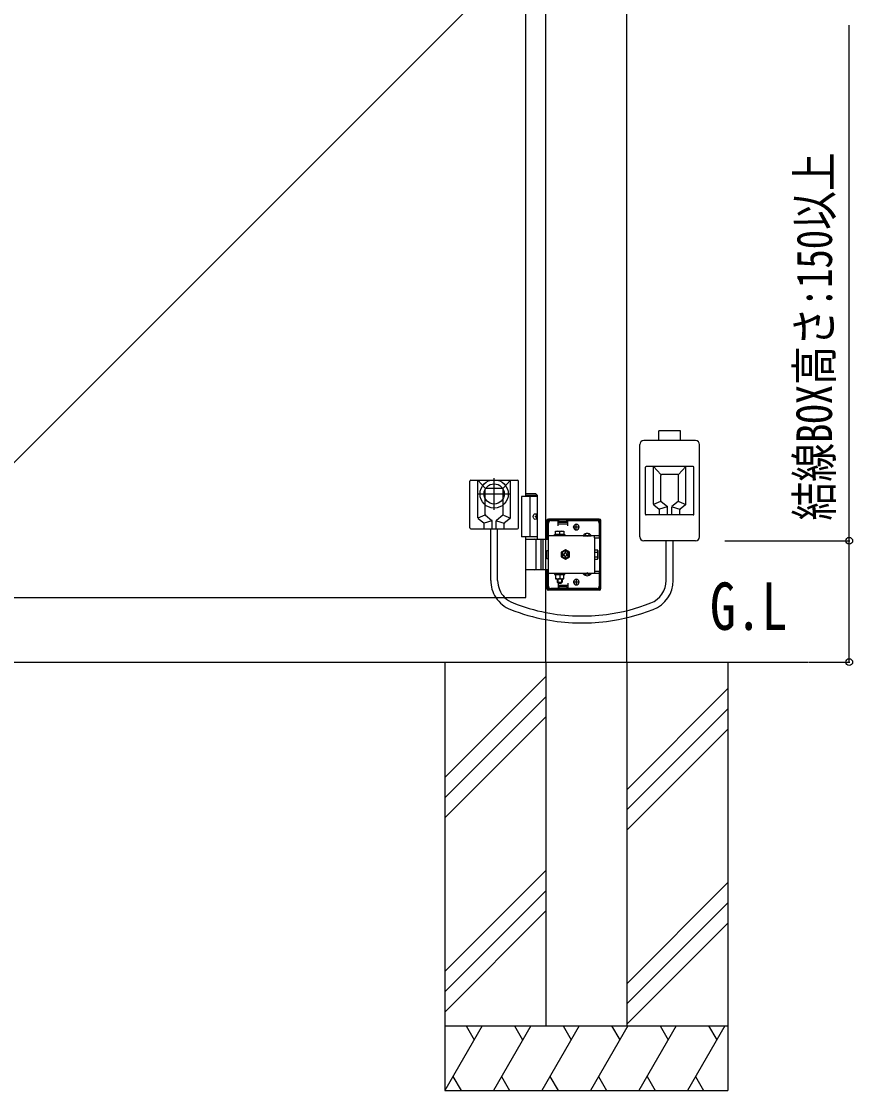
# Model space of a CAD drawing. Units: millimetres, scale not verified. Extents: x -4205 to 4205, y -2970 to 2970.
# Drawn here: x 26 to 1054, y -680 to 643 of the extents above; entities that cross this region are included whole.
import ezdxf
from ezdxf.enums import TextEntityAlignment as Align

# ---------------------------------------------------------------- set-up
doc = ezdxf.new("R2010")
doc.units = ezdxf.units.MM
doc.header["$LTSCALE"] = 12
for name, color, linetype in [('0-2_USER1', 3, 'Continuous'), ('0-4_YKK_A1', 4, 'Continuous'), ('0-5_YKK_D', 6, 'Continuous')]:
    doc.layers.add(name, color=color, linetype=linetype)
doc.styles.add('ＭＳ ゴシック', font='')
doc.styles.get('ＭＳ ゴシック').set_extended_font_data('MS Gothic')

msp = doc.modelspace()

# ---------------------------------------------------------------- linework, layer by layer
at = {"layer": '0-4_YKK_A1'}
for p, q in [((675.02, -149.94), (675.02, 1546.56)), ((775.02, -149.94), (775.02, 1546.56)), ((650.02, 55.06), (650.02, 1405.06)), ((841.52, 136.31), (814.52, 136.31)), ((814.52, 124.06), (814.52, 136.31)), ((841.52, 124.06), (841.52, 136.31)), ((791.02, 5.06), (791.02, 119.06)), ((860.02, 124.06), (796.02, 124.06)), ((865.02, 5.06), (865.02, 119.06)), ((798.02, 33.06), (798.02, 91.06)), ((857.02, 92.06), (799.02, 92.06)), ((817.02, 82.06), (808.02, 92.06)), ((808.02, 45.54), (808.02, 92.06)), ((817.02, 49.53), (817.02, 81.06)), ((838.02, 82.06), (818.02, 82.06)), ((839.02, 82.06), (848.02, 92.06)), ((839.02, 49.53), (839.02, 81.06)), ((848.02, 45.54), (848.02, 92.06)), ((858.02, 33.06), (858.02, 91.06)), ((581.02, 16.06), (581.02, 74.06)), ((582.02, 75.06), (640.02, 75.06)), ((600.02, 65.06), (591.02, 75.06)), ((591.02, 28.54), (591.02, 75.06)), ((611.02, 38.56), (611.02, 77.56)), ((622.02, 65.06), (631.02, 75.06)), ((631.02, 28.54), (631.02, 75.06)), ((641.02, 16.06), (641.02, 74.06)), ((591.52, 58.06), (630.52, 58.06)), ((600.02, 32.53), (600.02, 64.06)), ((601.02, 65.06), (621.02, 65.06)), ((622.02, 32.53), (622.02, 64.06)), ((662.52, 58.06), (650.02, 58.06)), ((664.52, 56.06), (650.02, 56.06)), ((655.02, 55.06), (655.02, 5.06)), ((662.52, 58.06), (664.52, 56.06)), ((664.52, 2.06), (664.52, 56.06)), ((816.59, 48.87), (808.02, 45.06)), ((808.4, 44.76), (815.14, 39.36)), ((825.12, 41.94), (815.52, 39.06)), ((817.38, 48.76), (825.16, 42.36)), ((825.52, 32.06), (825.52, 41.59)), ((830.52, 32.06), (830.52, 41.59)), ((838.66, 48.76), (830.88, 42.36)), ((830.93, 41.94), (840.52, 39.06)), ((839.49, 48.85), (848.02, 45.06)), ((847.64, 44.76), (840.9, 39.36)), ((599.55, 31.85), (591.02, 28.06)), ((591.4, 27.76), (598.14, 22.36)), ((600.38, 31.76), (608.16, 25.36)), ((621.66, 31.76), (613.88, 25.36)), ((622.45, 31.87), (631.02, 28.06)), ((630.64, 27.76), (623.9, 22.36)), ((662.21, 30.48), (662.8, 30.48)), ((662.21, 29.64), (662.8, 29.64)), ((663.22, 32.16), (663.82, 32.16)), ((663.22, 27.96), (663.82, 27.96)), ((741.02, 27.06), (678.02, 27.06)), ((678.52, 25.56), (678.52, 27.06)), ((686.52, 25.56), (686.52, 27.06)), ((857.02, 32.06), (799.02, 32.06)), ((815.52, 32.06), (815.52, 38.58)), ((840.52, 32.06), (840.52, 38.58)), ((582.02, 15.06), (640.02, 15.06)), ((608.11, 24.94), (598.52, 22.06)), ((598.52, 15.06), (598.52, 21.58)), ((606.72, -48.88), (606.72, 15.06)), ((608.52, 15.06), (608.52, 24.59)), ((613.52, 15.06), (613.52, 24.59)), ((613.92, 24.94), (623.52, 22.06)), ((615.32, -48.88), (615.32, 15.06)), ((623.52, 15.06), (623.52, 21.58)), ((676.02, 2.06), (676.02, 25.06)), ((677.52, 2.06), (677.52, 25.06)), ((741.02, 25.56), (678.02, 25.56)), ((678.02, -55.94), (678.02, 22.06)), ((681.02, 25.06), (690.02, 25.06)), ((690.02, 18.56), (690.02, 25.06)), ((690.02, 24.06), (702.02, 24.06)), ((690.02, 21.06), (702.02, 21.06)), ((691.02, 22.56), (691.02, 25.56)), ((701.02, 22.56), (691.02, 22.56)), ((701.02, 22.56), (701.02, 25.56)), ((702.02, 18.56), (702.02, 25.06)), ((702.02, 25.06), (738.02, 25.06)), ((716.52, 17.06), (708.52, 17.06)), ((709.27, 16.81), (709.27, 17.31)), ((712.52, 13.06), (712.52, 21.06)), ((715.77, 16.81), (715.77, 17.31)), ((741.02, 22.06), (741.02, 3.76)), ((741.52, -58.94), (741.52, 25.06)), ((743.02, -58.94), (743.02, 25.06)), ((664.52, 5.06), (645.02, 5.06)), ((650.02, 2.06), (675.02, 2.06)), ((662.83, -34.44), (662.83, 0.56)), ((668.52, 2.06), (668.52, -35.94)), ((671.02, 2.06), (671.02, -35.94)), ((675.02, 2.06), (678.02, 2.06)), ((677.52, 3.76), (676.02, 3.76)), ((741.02, 6.26), (678.02, 6.26)), ((685.77, 7.86), (698.27, 7.86)), ((685.77, 6.26), (685.77, 7.86)), ((698.27, 6.26), (685.77, 6.26)), ((687.02, 11.86), (697.02, 11.86)), ((687.02, 7.86), (687.02, 11.86)), ((697.02, 7.86), (687.02, 7.86)), ((692.02, 7.86), (692.02, 11.42)), ((697.02, 11.86), (697.02, 7.86)), ((698.27, 7.86), (698.27, 6.26)), ((721.27, 6.77), (730.77, 6.77)), ((721.27, 6.77), (721.27, 6.26)), ((721.27, 6.26), (730.77, 6.26)), ((723.67, 8.76), (724.87, 6.29)), ((724.87, 6.29), (726.02, 5.68)), ((727.16, 6.29), (726.02, 5.68)), ((728.37, 8.76), (727.16, 6.29)), ((730.77, 6.77), (730.77, 6.26)), ((735.02, 3.76), (735.02, 6.26)), ((735.02, 3.76), (741.02, 3.76)), ((735.02, 3.76), (735.02, -37.64)), ((860.02, 0.06), (796.02, 0.06)), ((823.72, -48.88), (823.72, 0.06)), ((832.32, -48.88), (832.32, 0.06)), ((699.02, -11.17), (694.02, -14.06)), ((704.02, -14.06), (699.02, -11.17)), ((735.32, -13.04), (735.02, -13.04)), ((735.32, -11.17), (738.87, -11.17)), ((735.32, -22.72), (735.32, -11.17)), ((735.32, -20.84), (735.32, -13.04)), ((739.32, -11.94), (738.87, -11.17)), ((739.32, -11.94), (739.32, -21.94)), ((694.02, -14.06), (694.02, -19.83)), ((694.02, -19.83), (699.02, -22.72)), ((695.87, -17.54), (697.11, -17.54)), ((698.42, -13.79), (698.42, -15.03)), ((699.62, -13.79), (698.42, -13.79)), ((698.42, -18.85), (698.42, -20.09)), ((699.02, -22.72), (704.02, -19.83)), ((699.62, -15.03), (699.62, -13.79)), ((702.17, -16.34), (700.93, -16.34)), ((700.93, -17.54), (702.17, -17.54)), ((702.17, -17.54), (702.17, -16.34)), ((704.02, -19.83), (704.02, -14.06)), ((735.32, -20.84), (735.02, -20.84)), ((735.32, -14.06), (738.87, -14.06)), ((735.32, -19.83), (738.87, -19.83)), ((735.32, -22.72), (738.87, -22.72)), ((739.32, -21.94), (738.87, -22.72)), ((675.02, -35.94), (650.02, -35.94)), ((678.02, -35.94), (675.02, -35.94)), ((676.02, -58.94), (676.02, -35.94)), ((677.52, -37.64), (676.02, -37.64)), ((677.52, -58.94), (677.52, -35.94)), ((724.87, -40.17), (726.02, -39.56)), ((727.16, -40.17), (726.02, -39.56)), ((735.02, -37.64), (735.02, -40.14)), ((735.02, -37.64), (741.02, -37.64)), ((741.02, -37.64), (741.02, -55.94)), ((741.02, -40.14), (678.02, -40.14)), ((698.27, -40.14), (685.77, -40.14)), ((685.77, -40.14), (685.77, -41.74)), ((685.77, -41.74), (698.27, -41.74)), ((687.02, -41.74), (687.02, -46.74)), ((697.02, -41.74), (687.02, -41.74)), ((687.02, -46.74), (697.02, -46.74)), ((688.82, -40.14), (688.82, -41.74)), ((689.02, -46.74), (689.02, -51.14)), ((689.02, -51.14), (695.02, -51.14)), ((689.02, -51.14), (690.02, -52.14)), ((689.56, -46.74), (689.56, -51.68)), ((690.02, -52.14), (694.02, -52.14)), ((690.02, -52.44), (690.02, -58.94)), ((692.02, -41.74), (692.02, -46.31)), ((695.02, -51.14), (694.02, -52.14)), ((694.48, -46.74), (694.48, -51.68)), ((695.02, -46.74), (695.02, -51.14)), ((695.22, -40.14), (695.22, -41.74)), ((697.02, -46.74), (697.02, -41.74)), ((698.27, -41.74), (698.27, -40.14)), ((702.02, -52.44), (702.02, -58.94)), ((716.52, -50.94), (708.52, -50.94)), ((709.27, -50.69), (709.27, -51.19)), ((712.52, -46.94), (712.52, -54.94)), ((715.77, -50.69), (715.77, -51.19)), ((721.27, -40.14), (730.77, -40.14)), ((721.27, -40.65), (721.27, -40.14)), ((721.27, -40.65), (730.77, -40.65)), ((723.67, -42.64), (724.87, -40.17)), ((728.37, -42.64), (727.16, -40.17)), ((730.77, -40.65), (730.77, -40.14)), ((741.02, -59.44), (678.02, -59.44)), ((741.02, -60.94), (678.02, -60.94)), ((678.52, -60.94), (678.52, -59.44)), ((690.02, -58.94), (681.02, -58.94)), ((686.52, -60.94), (686.52, -59.44)), ((690.02, -54.94), (702.02, -54.94)), ((690.02, -57.94), (702.02, -57.94)), ((691.02, -56.44), (691.02, -59.44)), ((701.02, -56.44), (691.02, -56.44)), ((701.02, -56.44), (701.02, -59.44)), ((738.02, -58.94), (702.02, -58.94)), ((-1431.01, -149.94), (999.74, -149.94)), ((550.02, -149.94), (550.02, -679.94)), ((675.02, -149.94), (675.02, -599.94)), ((775.02, -149.94), (775.02, -599.94)), ((900.02, -149.94), (900.02, -679.94)), ((675.02, -167.73), (550.02, -292.73)), ((900.02, -182.73), (775.02, -307.73)), ((675.02, -192.73), (550.02, -317.73)), ((900.02, -207.73), (775.02, -332.73)), ((675.02, -217.73), (550.02, -342.73)), ((900.02, -232.73), (775.02, -357.73)), ((675.02, -407.73), (550.02, -532.73)), ((900.02, -422.73), (775.02, -547.73)), ((675.02, -432.73), (550.02, -557.73)), ((900.02, -447.73), (775.02, -572.73)), ((675.02, -457.73), (550.02, -582.73)), ((900.02, -472.73), (775.02, -597.73)), ((550.02, -599.94), (900.02, -599.94)), ((596.21, -599.94), (550.02, -679.94)), ((576.21, -599.94), (586.21, -617.26)), ((656.21, -599.94), (610.02, -679.94)), ((636.21, -599.94), (646.21, -617.26)), ((716.21, -599.94), (670.02, -679.94)), ((675.02, -599.94), (775.02, -599.94)), ((696.21, -599.94), (706.21, -617.26)), ((776.21, -599.94), (730.02, -679.94)), ((756.21, -599.94), (766.21, -617.26)), ((836.21, -599.94), (790.02, -679.94)), ((816.21, -599.94), (826.21, -617.26)), ((896.21, -599.94), (850.02, -679.94)), ((876.21, -599.94), (886.21, -617.26)), ((560.02, -662.62), (570.02, -679.94)), ((620.02, -662.62), (630.02, -679.94)), ((680.02, -662.62), (690.02, -679.94)), ((740.02, -662.62), (750.02, -679.94)), ((800.02, -662.62), (810.02, -679.94)), ((860.02, -662.62), (870.02, -679.94)), ((550.02, -679.94), (900.02, -679.94))]:
    msp.add_line(p, q, dxfattribs=at)
for points in [[(650.02, 1530.06), (-149.98, 1530.06), (-149.98, -69.94), (650.02, -69.94), (650.02, 5.06)], [(-149.98, 1530.06), (650.02, 730.06), (-149.98, -69.94)], [(664.52, 55.06), (645.02, 55.06), (645.02, 5.06)], [(662.8, 30.48), (662.91, 30.49), (663.02, 30.54), (663.12, 30.62), (663.21, 30.72), (663.28, 30.85), (663.32, 31), (663.34, 31.15), (663.34, 31.32)], [(663.34, 28.8), (663.34, 28.96), (663.32, 29.12), (663.28, 29.26), (663.21, 29.39), (663.12, 29.5), (663.02, 29.57), (662.91, 29.62), (662.8, 29.64)], [(663.93, 31.32), (663.96, 31.15), (664, 31), (664.07, 30.85), (664.15, 30.72), (664.25, 30.62), (664.31, 30.57)], [(664.31, 29.55), (664.25, 29.5), (664.15, 29.39), (664.07, 29.26), (664, 29.12), (663.96, 28.96), (663.93, 28.8)], [(678.02, -22.04), (676.02, -22.04), (676.02, -11.84), (678.02, -11.84)], [(697.11, -16.34), (695.87, -16.34), (695.87, -17.54)], [(698.42, -20.09), (699.62, -20.09), (699.62, -18.85)]]:
    msp.add_lwpolyline(points, dxfattribs=at)
for radius in [17.5, 12.5]:
    msp.add_circle((611.02, 58.06), radius, dxfattribs=at)
for centre, radius, start, end in [((796.02, 119.06), 5, 90, 180), ((860.02, 119.06), 5, 0, 90), ((799.02, 91.06), 1, 90, 180), ((818.02, 81.06), 1, 90, 180), ((838.02, 81.06), 1, 0, 90), ((857.02, 91.06), 1, 0, 90), ((582.02, 74.06), 1, 90, 180), ((640.02, 74.06), 1, 0, 90), ((601.02, 64.06), 1, 90, 180), ((621.02, 64.06), 1, 0, 90), ((809.02, 45.54), 1, 180, 231.34019), ((818.02, 49.53), 1, 180, 230.52754), ((824.52, 41.59), 1, 0, 50.52754), ((831.52, 41.59), 1, 129.47246, 180), ((838.02, 49.53), 1, 309.47246, 0), ((847.02, 45.54), 1, 308.65981, 0), ((592.02, 28.54), 1, 180, 231.34019), ((601.02, 32.53), 1, 180, 230.52754), ((621.02, 32.53), 1, 309.47246, 0), ((630.02, 28.54), 1, 308.65981, 0), ((678.02, 25.06), 2, 90, 180), ((741.02, 25.06), 2, 0, 90), ((799.02, 33.06), 1, 180, 270), ((814.52, 38.58), 1, 0, 51.34019), ((841.52, 38.58), 1, 128.65981, 180), ((857.02, 33.06), 1, 270, 0), ((582.02, 16.06), 1, 180, 270), ((597.52, 21.58), 1, 0, 51.34019), ((607.52, 24.59), 1, 0, 50.52754), ((614.52, 24.59), 1, 129.47246, 180), ((624.52, 21.58), 1, 128.65981, 180), ((640.02, 16.06), 1, 270, 0), ((678.02, 25.06), 0.5, 90, 180), ((681.02, 22.06), 3, 90, 180), ((712.52, 17.31), 3.25, 0, 180), ((712.52, 16.81), 3.25, 180, 0), ((738.02, 22.06), 3, 0, 90), ((741.02, 25.06), 0.5, 0, 90), ((661.33, 0.56), 1.5, 0, 90), ((689.52, 4.42), 7.43, 70.34714, 109.65286), ((694.52, 4.42), 7.43, 70.34714, 109.65286), ((726.02, 3.48), 5.77, 34.65097, 145.34903), ((796.02, 5.06), 5, 180, 270), ((860.02, 5.06), 5, 270, 0), ((699.02, -16.94), 5, 76.88299, 190.15922), ((699.02, -16.94), 5, 190.15922, 76.88299), ((699.02, -16.94), 4.3, 83.27178, 183.77043), ((699.02, -16.94), 4.3, 183.77043, 83.27178), ((736.76, -12.61), 2.56, 325.61575, 34.38425), ((697.11, -15.03), 1.31, 270, 0), ((697.11, -18.85), 1.31, 0, 90), ((700.93, -15.03), 1.31, 180, 270), ((700.93, -18.85), 1.31, 90, 180), ((736.76, -21.27), 2.56, 325.61575, 34.38425), ((729.77, -16.94), 9.55, 342.41205, 17.58795), ((661.33, -34.44), 1.5, 270, 0), ((645.32, -48.88), 38.6, 180, 213.06722), ((645.32, -48.88), 30, 180, 224.59045), ((689.52, -39.31), 7.43, 250.34714, 289.65286), ((694.52, -39.31), 7.43, 250.34714, 289.65286), ((712.52, -50.69), 3.25, 0, 180), ((712.52, -51.19), 3.25, 180, 0), ((726.02, -37.37), 5.77, 214.65097, 325.34903), ((793.72, -48.88), 30, 291.34978, 0), ((793.72, -48.88), 38.6, 291.34978, 0), ((803.02, -45.73), 29.3, 359.71101, 0.28899), ((678.02, -58.94), 2, 180, 270), ((678.02, -58.94), 0.5, 180, 270), ((681.02, -55.94), 3, 180, 270), ((738.02, -55.94), 3, 270, 0), ((741.02, -58.94), 0.5, 270, 0), ((741.02, -58.94), 2, 270, 0), ((645.32, -48.88), 38.6, 213.06722, 248.65022), ((645.32, -48.88), 30, 224.59045, 248.65022), ((719.52, 140.94), 233.81, 248.65022, 259.02833), ((719.52, 140.94), 233.81, 277.4954, 291.34978), ((719.52, 140.94), 242.41, 248.65022, 259.42214), ((719.52, 140.94), 233.81, 259.02833, 277.4954), ((719.52, 140.94), 242.41, 277.22804, 291.34978), ((719.52, 140.94), 242.41, 259.42214, 277.22804)]:
    msp.add_arc(centre, radius, start, end, dxfattribs=at)
msp.add_ellipse((661.86, 30.06), major_axis=(0, -3.5), ratio=0.707107, dxfattribs=at)
for centre, start_param, end_param in [((655.85, 30.06), 4.6657054, 4.7590726), ((657.04, 30.06), 4.8528504, 4.9478932), ((657.04, 30.06), 4.4768847, 4.5719276), ((657.63, 30.06), 4.8528504, 4.9478932), ((657.63, 30.06), 4.4768847, 4.5719276)]:
    msp.add_ellipse(centre, major_axis=(0, 9), ratio=0.707107, start_param=start_param, end_param=end_param, dxfattribs=at)
at = {"layer": '0-5_YKK_D'}
for p, q in [((896.38, 0.06), (1051.02, 0.06)), ((1000.74, -149.94), (1051.02, -149.94))]:
    msp.add_line(p, q, dxfattribs=at)
msp.add_lwpolyline([(1050.02, -149.94), (1050.02, 0.06), (1050.02, 637.86)], dxfattribs=at)
for centre in [(1050.02, 0.06), (1050.02, -149.94)]:
    msp.add_circle(centre, 4.25, dxfattribs=at)

# ---------------------------------------------------------------- texts
at = {"layer": '0-2_USER1', "style": 'ＭＳ ゴシック', "width": 0.8}
msp.add_text('G.L', height=58.65, dxfattribs=at).set_placement((877.82, -127.66), align=Align.BOTTOM_LEFT)
at = {"layer": '0-5_YKK_D', "style": 'ＭＳ ゴシック', "width": 0.8}
msp.add_text('結線BOX高さ:150以上', height=43.99, rotation=90, dxfattribs=at).set_placement((1042.02, 25.06), align=Align.BOTTOM_LEFT)

doc.saveas('drawing.dxf')
